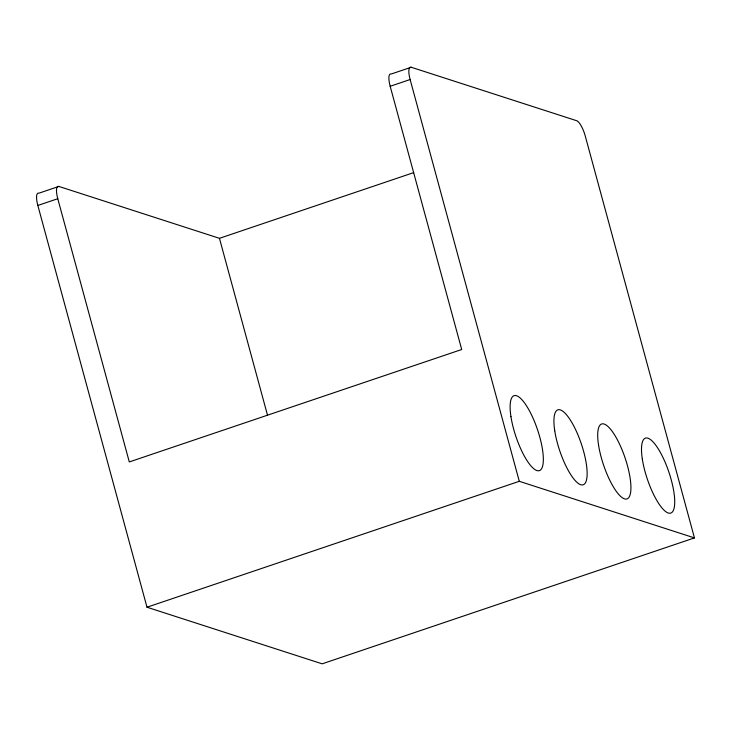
<?xml version="1.0" encoding="UTF-8"?>
<svg xmlns="http://www.w3.org/2000/svg" width="731" height="731" viewBox="0 0 731 731"><rect width="100%" height="100%" fill="white"/><g stroke="black" fill="none" stroke-linecap="round" stroke-linejoin="round"><path stroke-width="1.1" d="M58.882 186.432L38.935 193.176A14.647 4.194 71.3 0 0 37.838 205.466L146.995 607.223L322.161 663.83L694.45 537.906L585.293 136.14A14.647 4.194 71.3 0 0 576.668 120.716L411.224 67.252L391.286 73.995A14.647 4.194 71.3 0 0 390.18 86.285L461.7 349.509L129.296 461.937L57.776 198.713A14.647 4.194 71.3 0 1 58.882 186.432L219.455 238.324L413.709 172.617M37.838 205.466L57.776 198.713M390.18 86.285L410.128 79.533A14.647 4.194 71.3 0 1 411.224 67.252M146.995 607.223L519.284 481.3L694.45 537.906M410.128 79.533L519.284 481.3M219.455 238.324L267.546 415.345M510.951 416.661A39.556 11.33 71.3 0 0 539.112 470.709A39.556 11.33 71.3 0 0 530.121 412.101A39.556 11.33 71.3 0 0 510.951 416.661M554.747 430.806A39.556 11.33 71.3 0 0 582.909 484.863A39.556 11.33 71.3 0 0 573.917 426.255A39.556 11.33 71.3 0 0 554.747 430.806M642.33 459.114A39.556 11.33 71.3 0 0 670.491 513.162A39.556 11.33 71.3 0 0 661.5 454.554A39.556 11.33 71.3 0 0 642.33 459.114M598.534 444.96A39.556 11.33 71.3 0 0 626.695 499.008A39.556 11.33 71.3 0 0 617.704 440.4A39.556 11.33 71.3 0 0 598.534 444.96"/></g></svg>
